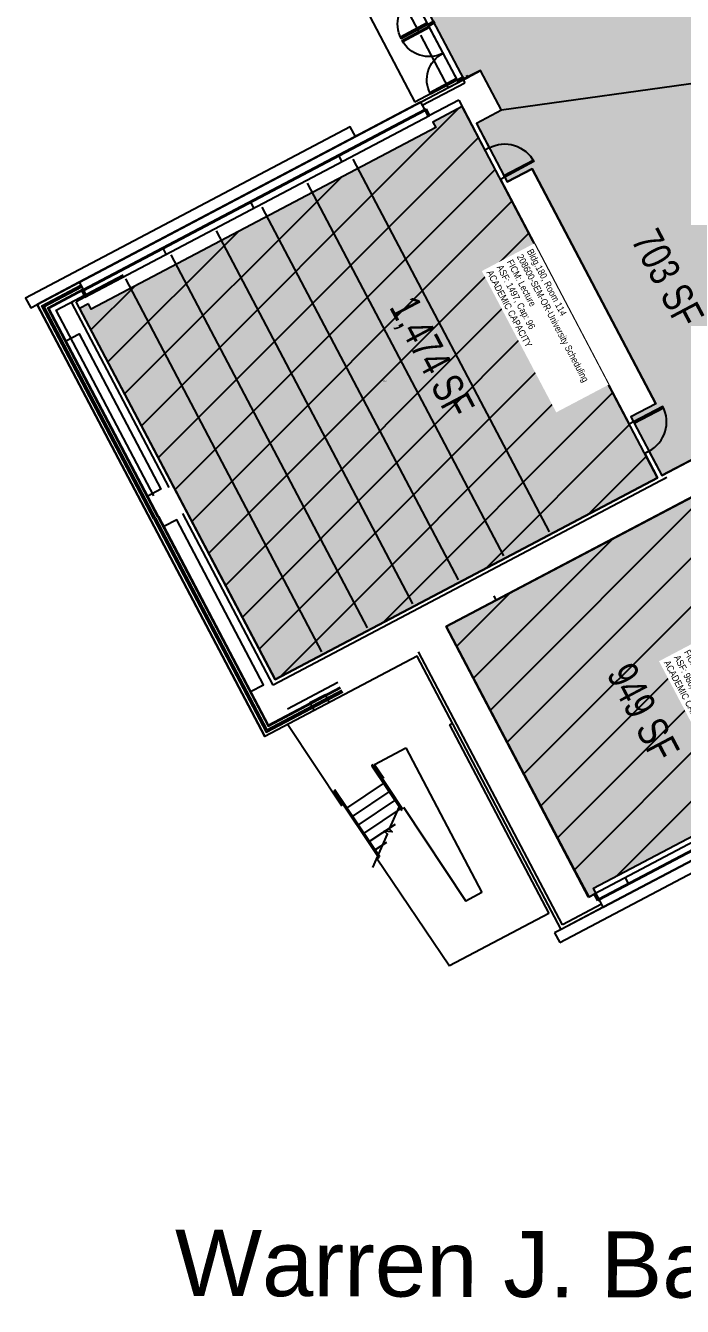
# Model space of a CAD drawing. Header units: inches. Extents: x 69211881 to 69215071, y 27675419 to 27678807.
# Drawn here: x 69211968 to 69212683, y 27675419 to 27676813 of the extents above; entities that cross this region are included whole.
import ezdxf
from ezdxf.enums import TextEntityAlignment as Align

# ---------------------------------------------------------------- set-up
doc = ezdxf.new("R2010")
doc.units = ezdxf.units.IN
doc.header["$LTSCALE"] = 0.25
doc.header["$MEASUREMENT"] = 0
doc.layers.get('0').update_dxf_attribs({"linetype": 'CONTINUOUS'})
for name, color, linetype in [('A-DOOR', 2, 'CONTINUOUS'), ('A-FLOR', 3, 'CONTINUOUS'), ('A-GLAZ', 1, 'CONTINUOUS'), ('A-IDEN-RNUM', 7, 'CONTINUOUS'), ('A-IDEN-SNUM', 4, 'CONTINUOUS'), ('A-IDEN-VNUM', 4, 'CONTINUOUS'), ('A-TTLB', 4, 'CONTINUOUS'), ('A-WALL', 5, 'CONTINUOUS'), ('AREA-ASSIGN', 7, 'CONTINUOUS'), ('AREA-GROSS', 1, 'CONTINUOUS'), ('AREA-TEXT', 3, 'CONTINUOUS'), ('Rooms-Capacity', 4, 'CONTINUOUS'), ('Rooms-Category-Color', 7, 'CONTINUOUS'), ('Rooms-College-Color', 7, 'CONTINUOUS'), ('Rooms-Department-Color', 7, 'CONTINUOUS'), ('Rooms-Division-Color', 7, 'CONTINUOUS'), ('Rooms-Information', 7, 'CONTINUOUS')]:
    doc.layers.add(name, color=color, linetype=linetype)
doc.styles.add('CP_AREA', font='arial.ttf', dxfattribs={"height": 15})
doc.styles.add('CP_ROOMSNUMBER', font='arial.ttf', dxfattribs={"height": 1})
doc.styles.add('CP_ROOMVNUMBER', font='arial.ttf', dxfattribs={"width": 0.85, "height": 0.075})
doc.styles.add('CP_TITLE', font='arial.ttf', dxfattribs={"width": 0.85, "height": 0.125})
pattern_1 = [(45, (0, 0), (-26.516504294, 26.516504294), [])]

# ---------------------------------------------------------------- blocks, each defined once
blk = doc.blocks.new('Z08D36')
at = {"linetype": 'Continuous', "lineweight": -3}
blk.add_lwpolyline([(-18, 0), (-16.25, 0), (-16.25, 36), (-18, 36)], close=True, dxfattribs=at)
blk.add_arc((-18, 0), 36, 0, 90)
blk = doc.blocks.new('Z08DD72')
at = {"linetype": 'Continuous', "lineweight": -3}
for points in [[(-36, 0), (-34.25, 0), (-34.25, 36), (-36, 36)], [(36, 0), (34.25, 0), (34.25, 36), (36, 36)]]:
    blk.add_lwpolyline(points, close=True, dxfattribs=at)
for centre, start, end in [((-36, 0), 0, 90), ((36, 0), 90, 180)]:
    blk.add_arc(centre, 36, start, end)

msp = doc.modelspace()

# ---------------------------------------------------------------- hatches: boundary and pattern name
at = {"layer": 'Rooms-Capacity'}
h = msp.add_hatch(dxfattribs=at)
h.set_pattern_fill('ANSI31', color=256, scale=300, style=0)
h.set_pattern_definition(pattern_1)
h.paths.add_polyline_path([(69212036.4, 27676509.9), (69212026.9, 27676504.8), (69212239.7, 27676101), (69212656.4, 27676320.5), (69212443.5, 27676724.4), (69212411.7, 27676707.6), (69212414.7, 27676701.9), (69212039.5, 27676504.1)])
h = msp.add_hatch(dxfattribs=at)
h.set_pattern_fill('ANSI31', color=256, scale=300, style=0)
h.set_pattern_definition(pattern_1)
h.paths.add_polyline_path([(69212814.1, 27675987), (69212828.2, 27675994.4), (69212813.5, 27676022.3), (69212845.4, 27676039.1), (69212860.1, 27676011.2), (69212952.1, 27676059.7), (69212797, 27676354), (69212426.3, 27676158.7), (69212564.8, 27675895.9), (69212581.4, 27675864.4), (69212589.3, 27675868.6), (69212586.5, 27675873.9), (69212811.3, 27675992.3), (69212814.1, 27675987)])
at = {"layer": 'Rooms-Category-Color', "true_color": 0xadadad}
h = msp.add_hatch(color=253, dxfattribs=at)
edge = h.paths.add_edge_path()
edge.add_line((69212716.1, 27676752.5), (69212486.3, 27676720.5))
edge.add_line((69212486.3, 27676720.5), (69212463.6, 27676763.6))
edge.add_line((69212463.6, 27676763.6), (69212445.4, 27676754.6))
edge.add_line((69212445.4, 27676754.6), (69212348.6, 27676938.3))
edge.add_line((69212348.6, 27676938.3), (69212364.9, 27676947.5))
edge.add_line((69212364.9, 27676947.5), (69212395.7, 27676976.6))
edge.add_line((69212395.7, 27676976.6), (69212391.3, 27676979.2))
edge.add_line((69212391.3, 27676979.2), (69212396, 27676986.9))
edge.add_line((69212396, 27676986.9), (69212437.9, 27677056.2))
edge.add_line((69212437.9, 27677056.2), (69212463.7, 27677040.6))
edge.add_line((69212463.7, 27677040.6), (69212635, 27677202.1))
edge.add_line((69212635, 27677202.1), (69212620.9, 27677228.8))
edge.add_line((69212620.9, 27677228.8), (69212628.9, 27677233))
edge.add_line((69212628.9, 27677233), (69212700.5, 27677270.8))
edge.add_line((69212700.5, 27677270.8), (69212779.2, 27677121.6))
edge.add_line((69212779.2, 27677121.6), (69212974, 27677191.7))
edge.add_line((69212974, 27677191.7), (69212963.5, 27677220.6))
edge.add_line((69212963.5, 27677220.6), (69213031.3, 27677245))
edge.add_line((69213031.3, 27677245), (69213041.7, 27677216))
edge.add_line((69213041.7, 27677216), (69213129, 27677122.5))
edge.add_line((69213129, 27677122.5), (69213097.2, 27677105.7))
edge.add_line((69213097.2, 27677105.7), (69213111.1, 27677079.2))
edge.add_line((69213111.1, 27677079.2), (69213052.8, 27677048.4))
edge.add_line((69213052.8, 27677048.4), (69213014.7, 27677060.2))
edge.add_arc((69213530.7, 27676260.6), 951.6, 122.8372, 148.8751)
msp.add_hatch(color=253, dxfattribs=at).paths.add_polyline_path([(69212716.1, 27676752.5), (69212486.3, 27676720.5), (69212459.1, 27676706.2), (69212492.6, 27676642.5), (69212519.9, 27676656.8), (69212654.6, 27676401), (69212627.4, 27676386.7), (69212661, 27676323), (69212717.7, 27676352.9), (69212732.1, 27676325.7), (69212864.1, 27676395.3), (69212849.8, 27676422.5), (69212876.8, 27676545.2)])
at = {"layer": 'Rooms-Category-Color', "true_color": 0xffff64}
for points in [[(69212036.4, 27676509.9), (69212026.9, 27676504.8), (69212239.7, 27676101), (69212656.4, 27676320.5), (69212443.5, 27676724.4), (69212411.7, 27676707.6), (69212414.7, 27676701.9), (69212039.5, 27676504.1)], [(69212814.1, 27675987), (69212828.2, 27675994.4), (69212813.5, 27676022.3), (69212845.4, 27676039.1), (69212860.1, 27676011.2), (69212952.1, 27676059.7), (69212797, 27676354), (69212426.3, 27676158.7), (69212564.8, 27675895.9), (69212581.4, 27675864.4), (69212589.3, 27675868.6), (69212586.5, 27675873.9), (69212811.3, 27675992.3), (69212814.1, 27675987)]]:
    msp.add_hatch(color=51, dxfattribs=at).paths.add_polyline_path(points)
at = {"layer": 'Rooms-College-Color', "true_color": 0xadadad}
h = msp.add_hatch(color=253, dxfattribs=at)
edge = h.paths.add_edge_path()
edge.add_line((69212716.1, 27676752.5), (69212486.3, 27676720.5))
edge.add_line((69212486.3, 27676720.5), (69212463.6, 27676763.6))
edge.add_line((69212463.6, 27676763.6), (69212445.4, 27676754.6))
edge.add_line((69212445.4, 27676754.6), (69212348.6, 27676938.3))
edge.add_line((69212348.6, 27676938.3), (69212364.9, 27676947.5))
edge.add_line((69212364.9, 27676947.5), (69212395.7, 27676976.6))
edge.add_line((69212395.7, 27676976.6), (69212391.3, 27676979.2))
edge.add_line((69212391.3, 27676979.2), (69212396, 27676986.9))
edge.add_line((69212396, 27676986.9), (69212437.9, 27677056.2))
edge.add_line((69212437.9, 27677056.2), (69212463.7, 27677040.6))
edge.add_line((69212463.7, 27677040.6), (69212635, 27677202.1))
edge.add_line((69212635, 27677202.1), (69212620.9, 27677228.8))
edge.add_line((69212620.9, 27677228.8), (69212628.9, 27677233))
edge.add_line((69212628.9, 27677233), (69212700.5, 27677270.8))
edge.add_line((69212700.5, 27677270.8), (69212779.2, 27677121.6))
edge.add_line((69212779.2, 27677121.6), (69212974, 27677191.7))
edge.add_line((69212974, 27677191.7), (69212963.5, 27677220.6))
edge.add_line((69212963.5, 27677220.6), (69213031.3, 27677245))
edge.add_line((69213031.3, 27677245), (69213041.7, 27677216))
edge.add_line((69213041.7, 27677216), (69213129, 27677122.5))
edge.add_line((69213129, 27677122.5), (69213097.2, 27677105.7))
edge.add_line((69213097.2, 27677105.7), (69213111.1, 27677079.2))
edge.add_line((69213111.1, 27677079.2), (69213052.8, 27677048.4))
edge.add_line((69213052.8, 27677048.4), (69213014.7, 27677060.2))
edge.add_arc((69213530.7, 27676260.6), 951.6, 122.8372, 148.8751)
msp.add_hatch(color=253, dxfattribs=at).paths.add_polyline_path([(69212716.1, 27676752.5), (69212486.3, 27676720.5), (69212459.1, 27676706.2), (69212492.6, 27676642.5), (69212519.9, 27676656.8), (69212654.6, 27676401), (69212627.4, 27676386.7), (69212661, 27676323), (69212717.7, 27676352.9), (69212732.1, 27676325.7), (69212864.1, 27676395.3), (69212849.8, 27676422.5), (69212876.8, 27676545.2)])
at = {"layer": 'Rooms-College-Color', "true_color": 0xffff64}
for points in [[(69212036.4, 27676509.9), (69212026.9, 27676504.8), (69212239.7, 27676101), (69212656.4, 27676320.5), (69212443.5, 27676724.4), (69212411.7, 27676707.6), (69212414.7, 27676701.9), (69212039.5, 27676504.1)], [(69212814.1, 27675987), (69212828.2, 27675994.4), (69212813.5, 27676022.3), (69212845.4, 27676039.1), (69212860.1, 27676011.2), (69212952.1, 27676059.7), (69212797, 27676354), (69212426.3, 27676158.7), (69212564.8, 27675895.9), (69212581.4, 27675864.4), (69212589.3, 27675868.6), (69212586.5, 27675873.9), (69212811.3, 27675992.3), (69212814.1, 27675987)]]:
    msp.add_hatch(color=51, dxfattribs=at).paths.add_polyline_path(points)
at = {"layer": 'Rooms-Department-Color', "true_color": 0xacacac}
h = msp.add_hatch(color=253, dxfattribs=at)
edge = h.paths.add_edge_path()
edge.add_line((69212716.1, 27676752.5), (69212486.3, 27676720.5))
edge.add_line((69212486.3, 27676720.5), (69212463.6, 27676763.6))
edge.add_line((69212463.6, 27676763.6), (69212445.4, 27676754.6))
edge.add_line((69212445.4, 27676754.6), (69212348.6, 27676938.3))
edge.add_line((69212348.6, 27676938.3), (69212364.9, 27676947.5))
edge.add_line((69212364.9, 27676947.5), (69212395.7, 27676976.6))
edge.add_line((69212395.7, 27676976.6), (69212391.3, 27676979.2))
edge.add_line((69212391.3, 27676979.2), (69212396, 27676986.9))
edge.add_line((69212396, 27676986.9), (69212437.9, 27677056.2))
edge.add_line((69212437.9, 27677056.2), (69212463.7, 27677040.6))
edge.add_line((69212463.7, 27677040.6), (69212635, 27677202.1))
edge.add_line((69212635, 27677202.1), (69212620.9, 27677228.8))
edge.add_line((69212620.9, 27677228.8), (69212628.9, 27677233))
edge.add_line((69212628.9, 27677233), (69212700.5, 27677270.8))
edge.add_line((69212700.5, 27677270.8), (69212779.2, 27677121.6))
edge.add_line((69212779.2, 27677121.6), (69212974, 27677191.7))
edge.add_line((69212974, 27677191.7), (69212963.5, 27677220.6))
edge.add_line((69212963.5, 27677220.6), (69213031.3, 27677245))
edge.add_line((69213031.3, 27677245), (69213041.7, 27677216))
edge.add_line((69213041.7, 27677216), (69213129, 27677122.5))
edge.add_line((69213129, 27677122.5), (69213097.2, 27677105.7))
edge.add_line((69213097.2, 27677105.7), (69213111.1, 27677079.2))
edge.add_line((69213111.1, 27677079.2), (69213052.8, 27677048.4))
edge.add_line((69213052.8, 27677048.4), (69213014.7, 27677060.2))
edge.add_arc((69213530.7, 27676260.6), 951.6, 122.8372, 148.8751)
msp.add_hatch(color=253, dxfattribs=at).paths.add_polyline_path([(69212716.1, 27676752.5), (69212486.3, 27676720.5), (69212459.1, 27676706.2), (69212492.6, 27676642.5), (69212519.9, 27676656.8), (69212654.6, 27676401), (69212627.4, 27676386.7), (69212661, 27676323), (69212717.7, 27676352.9), (69212732.1, 27676325.7), (69212864.1, 27676395.3), (69212849.8, 27676422.5), (69212876.8, 27676545.2)])
at = {"layer": 'Rooms-Department-Color', "true_color": 0x003fff}
for points in [[(69212036.4, 27676509.9), (69212026.9, 27676504.8), (69212239.7, 27676101), (69212656.4, 27676320.5), (69212443.5, 27676724.4), (69212411.7, 27676707.6), (69212414.7, 27676701.9), (69212039.5, 27676504.1)], [(69212814.1, 27675987), (69212828.2, 27675994.4), (69212813.5, 27676022.3), (69212845.4, 27676039.1), (69212860.1, 27676011.2), (69212952.1, 27676059.7), (69212797, 27676354), (69212426.3, 27676158.7), (69212564.8, 27675895.9), (69212581.4, 27675864.4), (69212589.3, 27675868.6), (69212586.5, 27675873.9), (69212811.3, 27675992.3), (69212814.1, 27675987)]]:
    msp.add_hatch(color=160, dxfattribs=at).paths.add_polyline_path(points)
at = {"layer": 'Rooms-Division-Color', "true_color": 0xadadad}
h = msp.add_hatch(color=253, dxfattribs=at)
edge = h.paths.add_edge_path()
edge.add_line((69212716.1, 27676752.5), (69212486.3, 27676720.5))
edge.add_line((69212486.3, 27676720.5), (69212463.6, 27676763.6))
edge.add_line((69212463.6, 27676763.6), (69212445.4, 27676754.6))
edge.add_line((69212445.4, 27676754.6), (69212348.6, 27676938.3))
edge.add_line((69212348.6, 27676938.3), (69212364.9, 27676947.5))
edge.add_line((69212364.9, 27676947.5), (69212395.7, 27676976.6))
edge.add_line((69212395.7, 27676976.6), (69212391.3, 27676979.2))
edge.add_line((69212391.3, 27676979.2), (69212396, 27676986.9))
edge.add_line((69212396, 27676986.9), (69212437.9, 27677056.2))
edge.add_line((69212437.9, 27677056.2), (69212463.7, 27677040.6))
edge.add_line((69212463.7, 27677040.6), (69212635, 27677202.1))
edge.add_line((69212635, 27677202.1), (69212620.9, 27677228.8))
edge.add_line((69212620.9, 27677228.8), (69212628.9, 27677233))
edge.add_line((69212628.9, 27677233), (69212700.5, 27677270.8))
edge.add_line((69212700.5, 27677270.8), (69212779.2, 27677121.6))
edge.add_line((69212779.2, 27677121.6), (69212974, 27677191.7))
edge.add_line((69212974, 27677191.7), (69212963.5, 27677220.6))
edge.add_line((69212963.5, 27677220.6), (69213031.3, 27677245))
edge.add_line((69213031.3, 27677245), (69213041.7, 27677216))
edge.add_line((69213041.7, 27677216), (69213129, 27677122.5))
edge.add_line((69213129, 27677122.5), (69213097.2, 27677105.7))
edge.add_line((69213097.2, 27677105.7), (69213111.1, 27677079.2))
edge.add_line((69213111.1, 27677079.2), (69213052.8, 27677048.4))
edge.add_line((69213052.8, 27677048.4), (69213014.7, 27677060.2))
edge.add_arc((69213530.7, 27676260.6), 951.6, 122.8372, 148.8751)
msp.add_hatch(color=253, dxfattribs=at).paths.add_polyline_path([(69212716.1, 27676752.5), (69212486.3, 27676720.5), (69212459.1, 27676706.2), (69212492.6, 27676642.5), (69212519.9, 27676656.8), (69212654.6, 27676401), (69212627.4, 27676386.7), (69212661, 27676323), (69212717.7, 27676352.9), (69212732.1, 27676325.7), (69212864.1, 27676395.3), (69212849.8, 27676422.5), (69212876.8, 27676545.2)])
at = {"layer": 'Rooms-Division-Color', "true_color": 0x003fff}
for points in [[(69212036.4, 27676509.9), (69212026.9, 27676504.8), (69212239.7, 27676101), (69212656.4, 27676320.5), (69212443.5, 27676724.4), (69212411.7, 27676707.6), (69212414.7, 27676701.9), (69212039.5, 27676504.1)], [(69212814.1, 27675987), (69212828.2, 27675994.4), (69212813.5, 27676022.3), (69212845.4, 27676039.1), (69212860.1, 27676011.2), (69212952.1, 27676059.7), (69212797, 27676354), (69212426.3, 27676158.7), (69212564.8, 27675895.9), (69212581.4, 27675864.4), (69212589.3, 27675868.6), (69212586.5, 27675873.9), (69212811.3, 27675992.3), (69212814.1, 27675987)]]:
    msp.add_hatch(color=160, dxfattribs=at).paths.add_polyline_path(points)

# ---------------------------------------------------------------- linework, layer by layer
at = {"layer": 'A-FLOR'}
for p, q in [((69212298.1, 27676907.7), (69212392.1, 27676729.2)), ((69212365.8, 27676863.7), (69212395.7, 27676807)), ((69212398.3, 27676802.1), (69212428.4, 27676745)), ((69212428.3, 27676748.4), (69212392.1, 27676729.4)), ((69212324.4, 27676667.4), (69212538.2, 27676261.7)), ((69212274.8, 27676641.3), (69212488.6, 27676235.6)), ((69212225.3, 27676615.2), (69212439.1, 27676209.5)), ((69212175.7, 27676589.1), (69212389.6, 27676183.3)), ((69212126.2, 27676563), (69212340, 27676157.2)), ((69212076.7, 27676536.9), (69212290.5, 27676131.1)), ((69212666.4, 27676320.7), (69212237.8, 27676094.9)), ((69212253.8, 27676052.2), (69212312.6, 27675963.4)), ((69212429.9, 27676051.7), (69212433, 27676053.4)), ((69212429.9, 27676051.7), (69212538.1, 27675846.5)), ((69212348, 27676008.6), (69212382.2, 27676026.6)), ((69212382.2, 27676026.6), (69212465.1, 27675869.1)), ((69212345.3, 27676007.6), (69212346.2, 27676008.1)), ((69212345.3, 27676007.2), (69212377.9, 27675958.5)), ((69212346.5, 27676008.1), (69212378.6, 27675960.1)), ((69212348, 27676008.6), (69212358.1, 27675993.5)), ((69212357.6, 27675987.8), (69212318.6, 27675961.7)), ((69212304.1, 27675979.7), (69212353, 27675906.7)), ((69212305, 27675980.6), (69212304.2, 27675980)), ((69212305.4, 27675980.5), (69212353.7, 27675908.3)), ((69212363.8, 27675978.7), (69212324.7, 27675952.6)), ((69212369.9, 27675969.5), (69212330.9, 27675943.3)), ((69212376.1, 27675960.3), (69212337, 27675934.2)), ((69212379.6, 27675962.2), (69212447.5, 27675859.8)), ((69212549.8, 27675814.7), (69212833.2, 27675964)), ((69212370.6, 27675943.4), (69212343.1, 27675925)), ((69212349.2, 27675916), (69212361.4, 27675924.1)), ((69212350.4, 27675906.9), (69212429.7, 27675789.4)), ((69212465.1, 27675869.1), (69212447.5, 27675859.8)), ((69212538.1, 27675846.5), (69212429.8, 27675789.4)), ((69212551.3, 27675829), (69212544.2, 27675825.3)), ((69212544.2, 27675825.3), (69212549.8, 27675814.7))]:
    msp.add_line(p, q, dxfattribs=at)
for points in [[(69212327.3, 27676691.8), (69212321.7, 27676702.5), (69211968, 27676516.1), (69211973.6, 27676505.5), (69211980.7, 27676509.2)], [(69212374.9, 27675962.8), (69212364.2, 27675938.4), (69212367.4, 27675935.4), (69212358.6, 27675936), (69212361.8, 27675933), (69212361.8, 27675932.8)], [(69212361.8, 27675932.8), (69212345.9, 27675896.6)]]:
    msp.add_lwpolyline(points, dxfattribs=at)
for centre, start, end in [((69212345.5, 27676007.4, 0), 123.7873, 213.7873), ((69212346.3, 27676007.9, 0), 33.7873, 123.7873), ((69212304.3, 27675979.8, 0), 123.7873, 213.7873), ((69212305.2, 27675980.4, 0), 33.7873, 123.7873)]:
    msp.add_arc(centre, 0.25, start, end, dxfattribs=at)
at = {"layer": 'A-GLAZ'}
for p, q in [((69212438.3, 27676753.1), (69212407.6, 27676811.4)), ((69212439.4, 27676750.9), (69212449.6, 27676756.3)), ((69212449.6, 27676756.3), (69212448.5, 27676758.5)), ((69212026.4, 27676533.3), (69212398.3, 27676729.2)), ((69212398.3, 27676729.2), (69212026.4, 27676533.3)), ((69212030.6, 27676525.3), (69212402.5, 27676721.3)), ((69212031, 27676524.4), (69212402.9, 27676720.4)), ((69212402.5, 27676721.3), (69212406.3, 27676714)), ((69212032.6, 27676517.1), (69212408.1, 27676714.9)), ((69212308.5, 27676671.8), (69212312.4, 27676664.5)), ((69212216.8, 27676614.1), (69212213, 27676621.4)), ((69212121.3, 27676563.8), (69212117.4, 27676571.1)), ((69212030.6, 27676525.3), (69212034.4, 27676518)), ((69212814.2, 27675987), (69212587.4, 27675867.5)), ((69212815.8, 27675979.7), (69212592.5, 27675862)), ((69212816.2, 27675978.8), (69212593, 27675861.1)), ((69212820.4, 27675970.8), (69212597.2, 27675853.2)), ((69212597.2, 27675853.2), (69212820.4, 27675970.8)), ((69212625.1, 27675878.1), (69212621.3, 27675885.4)), ((69212593, 27675861.1), (69212589.1, 27675868.4))]:
    msp.add_line(p, q, dxfattribs=at)
for points in [[(69212412.4, 27676817.3), (69212413.5, 27676815.1), (69212407.3, 27676811.9), (69212406.2, 27676814.1)], [(69212444.2, 27676756.9), (69212445.4, 27676754.6), (69212439.2, 27676751.4), (69212438.1, 27676753.6)]]:
    msp.add_lwpolyline(points, close=True, dxfattribs=at)
for points in [[(69212107.6, 27676301), (69212001.3, 27676502.8), (69212074.3, 27676541.3)], [(69212109.5, 27676276.6), (69211988.1, 27676506.9), (69212028.9, 27676528.4)], [(69212112.1, 27676278), (69211992.2, 27676505.6), (69212030.3, 27676525.7)], [(69212112.8, 27676278.3), (69211993.2, 27676505.3), (69212030.7, 27676525.1)], [(69212124.5, 27676309.9), (69212018.1, 27676511.8), (69212031.6, 27676518.9)], [(69212109.5, 27676276.6), (69212230.8, 27676046.3), (69212312.5, 27676089.3)], [(69212112.1, 27676278), (69212232.1, 27676050.3), (69212311.1, 27676092)], [(69212112.8, 27676278.3), (69212232.4, 27676051.4), (69212310.7, 27676092.6)], [(69212237.8, 27676094.9), (69212139.4, 27676281.6)], [(69212253.3, 27676069.2), (69212308, 27676098)]]:
    msp.add_lwpolyline(points, dxfattribs=at)
at = {"layer": 'A-WALL'}
for p, q in [((69212444.8, 27676753.7), (69212463.6, 27676763.6)), ((69212463.6, 27676763.6), (69212454.9, 27676759.1)), ((69212486.3, 27676720.5), (69212463.6, 27676763.6)), ((69212398.3, 27676729.2), (69212444.8, 27676753.7)), ((69212399.9, 27676726), (69212446.4, 27676750.5)), ((69212444.8, 27676753.7), (69212446.4, 27676750.5)), ((69212398.3, 27676729.2), (69212402.5, 27676721.3)), ((69212402.5, 27676721.3), (69212404.2, 27676722.2)), ((69212404.2, 27676722.2), (69212408.1, 27676714.9)), ((69212439.8, 27676731.6), (69212408.1, 27676714.9)), ((69212439.8, 27676731.6), (69212468.4, 27676677.2)), ((69212486.3, 27676720.5), (69212459.1, 27676706.2)), ((69212459.1, 27676706.2), (69212473.1, 27676679.6)), ((69212473.1, 27676679.6), (69212468.4, 27676677.2)), ((69212519.9, 27676656.8), (69212492.6, 27676642.5)), ((69212654.6, 27676401), (69212519.9, 27676656.8)), ((69212489.9, 27676647.8), (69212485.2, 27676645.3)), ((69212485.2, 27676645.3), (69212625.6, 27676378.9)), ((69212489.9, 27676647.8), (69212492.6, 27676642.5)), ((69212026.4, 27676533.3), (69212030.6, 27676525.3)), ((69212028.8, 27676524.4), (69212030.6, 27676525.3)), ((69212032.6, 27676517.1), (69212023.1, 27676512)), ((69212239.7, 27676101), (69212023.1, 27676512)), ((69212028.8, 27676524.4), (69212032.6, 27676517.1)), ((69212654.6, 27676401), (69212627.4, 27676386.7)), ((69212627.4, 27676386.7), (69212630.2, 27676381.4)), ((69212630.2, 27676381.4), (69212625.6, 27676378.9)), ((69212647, 27676349.5), (69212642.4, 27676347.1)), ((69212642.4, 27676347.1), (69212656.4, 27676320.5)), ((69212647, 27676349.5), (69212661, 27676323)), ((69212717.7, 27676352.9), (69212661, 27676323)), ((69212656.4, 27676320.5), (69212239.7, 27676101)), ((69212426.3, 27676158.6), (69212739.8, 27676323.8)), ((69212666.4, 27676320.7), (69212663.1, 27676319)), ((69212480.7, 27676187.3), (69212478.3, 27676191.9)), ((69212581.3, 27675864.3), (69212426.3, 27676158.6)), ((69212394.6, 27676126.4), (69212228.5, 27676038.9)), ((69212551.3, 27675829), (69212394.6, 27676126.4)), ((69212552.8, 27675833.9), (69212396.1, 27676131.3)), ((69212595.5, 27675856.4), (69212552.8, 27675833.9)), ((69212581.3, 27675864.3), (69212587.4, 27675867.5)), ((69212591.2, 27675860.2), (69212587.4, 27675867.5)), ((69212593, 27675861.1), (69212591.2, 27675860.2)), ((69212597.2, 27675853.2), (69212593, 27675861.1)), ((69212597.2, 27675853.2), (69212551.3, 27675829))]:
    msp.add_line(p, q, dxfattribs=at)
for points in [[(69212026.4, 27676533.3), (69211980.7, 27676509.2), (69212228.5, 27676038.9)], [(69212107.8, 27676275.7), (69211985.6, 27676507.7), (69212028.1, 27676530)], [(69212107.8, 27676275.7), (69212230, 27676043.8), (69212313.4, 27676087.7)], [(69212299.1, 27676076), (69212294.7, 27676084.4), (69212277.8, 27676075.6), (69212282.3, 27676067.2)]]:
    msp.add_lwpolyline(points, dxfattribs=at)
for points in [[(69212012, 27676469.6), (69212026.2, 27676477.1), (69212115.2, 27676308.2), (69212101, 27676300.7)], [(69212213.1, 27676087.9), (69212227.3, 27676095.4), (69212132.7, 27676274.8), (69212118.6, 27676267.4)]]:
    msp.add_lwpolyline(points, close=True, dxfattribs=at)
at = {"layer": 'AREA-ASSIGN'}
msp.add_lwpolyline([(69213014.7, 27677060.2, 0.114103), (69212716.1, 27676752.5), (69212486.3, 27676720.5), (69212463.6, 27676763.6), (69212445.4, 27676754.6), (69212348.6, 27676938.3)], format="xyb", dxfattribs=at)
for points in [[(69212716.1, 27676752.5), (69212486.3, 27676720.5), (69212459.1, 27676706.2), (69212492.6, 27676642.5), (69212519.9, 27676656.8), (69212654.6, 27676401), (69212627.4, 27676386.7), (69212661, 27676323), (69212717.7, 27676352.9), (69212732.1, 27676325.7), (69212864.1, 27676395.3), (69212849.8, 27676422.5), (69212876.8, 27676545.2)], [(69212036.4, 27676509.9), (69212026.9, 27676504.8), (69212239.7, 27676101), (69212239.7, 27676101), (69212239.7, 27676101), (69212239.7, 27676101), (69212239.7, 27676101), (69212239.7, 27676101), (69212239.7, 27676101), (69212239.7, 27676101), (69212239.7, 27676101), (69212656.4, 27676320.5), (69212656.4, 27676320.5), (69212656.4, 27676320.5), (69212443.5, 27676724.4), (69212411.7, 27676707.6), (69212414.7, 27676701.9), (69212039.5, 27676504.1), (69212036.4, 27676509.9)], [(69212814.1, 27675987), (69212828.2, 27675994.4), (69212813.5, 27676022.3), (69212845.4, 27676039.1), (69212860.1, 27676011.2), (69212952.1, 27676059.7), (69212797, 27676354), (69212426.3, 27676158.7), (69212564.8, 27675895.9), (69212581.4, 27675864.4), (69212589.3, 27675868.6), (69212586.5, 27675873.9), (69212811.3, 27675992.3), (69212814.1, 27675987)]]:
    msp.add_lwpolyline(points, close=True, dxfattribs=at)
at = {"layer": 'AREA-GROSS'}
msp.add_lwpolyline([(69214175.1, 27677018.8), (69213593, 27676809.3), (69213614.1, 27676750.6), (69213763.2, 27676467.6), (69212551.3, 27675829), (69212394.6, 27676126.4), (69212228.5, 27676038.9), (69211980.7, 27676509.2), (69212439.5, 27676750.9), (69212341.5, 27676936.8)], dxfattribs=at)

# ---------------------------------------------------------------- block references
at = {"layer": 'A-DOOR'}
for p, xscale, yscale, zscale, rotation in [((69212390.8, 27676843.2), -0.9149919099742564, 0.9149919099742457, 0.9149919099742498, 117.7872589531182), ((69212422.7, 27676782.7), -0.9149919099742576, 0.9149919099742404, 0.9149919099742444, 117.7872589531179)]:
    msp.add_blockref('Z08DD72', p, dxfattribs=dict(at, xscale=xscale, yscale=yscale, zscale=zscale, rotation=rotation))
at = {"layer": 'A-DOOR', "xscale": -1, "rotation": 297.7873381720914}
msp.add_blockref('Z08D36', (69212481.5, 27676663.7), dxfattribs=at)
at = {"layer": 'A-DOOR', "rotation": 297.787179715334}
msp.add_blockref('Z08D36', (69212638.6, 27676365.5), dxfattribs=at)

# ---------------------------------------------------------------- texts
at = {"layer": 'A-IDEN-RNUM', "style": 'CP_ROOMSNUMBER'}
msp.add_text('0114-00', height=1, rotation=359.7873, dxfattribs=at).set_placement((69212357.5, 27676425.9), align=Align.MIDDLE)
at = {"layer": 'A-IDEN-SNUM', "style": 'CP_ROOMSNUMBER'}
msp.add_text('1800011400', height=1, rotation=359.7873, dxfattribs=at).set_placement((69212357.5, 27676425.9), align=Align.MIDDLE)
at = {"layer": 'A-IDEN-VNUM', "style": 'CP_ROOMVNUMBER', "width": 0.85}
for s, p in [('114', (69212516, 27676512.2)), ('113', (69212708.5, 27676088.6))]:
    msp.add_text(s, height=52, rotation=297.7873, dxfattribs=at).set_placement(p, align=Align.MIDDLE)
at = {"layer": 'A-TTLB', "style": 'CP_TITLE'}
msp.add_text('Warren J. Baker Center for Science and Mathematics 1800 Floor1', height=72, rotation=359.7873, dxfattribs=at).set_placement((69212130.5, 27675430.4))
at = {"layer": 'AREA-TEXT', "style": 'CP_AREA', "width": 0.75}
for s, p in [('703 SF', (69212667.6, 27676537.8)), ('1,474 SF', (69212410.9, 27676452)), ('949 SF', (69212640.9, 27676065.5))]:
    msp.add_text(s, height=33, rotation=297.7873, dxfattribs=at).set_placement(p, align=Align.MIDDLE_CENTER)

# ---------------------------------------------------------------- next in the draw order: texts
at = {"layer": 'Rooms-Information', "char_height": 7.4286, "width": 166.4, "attachment_point": 7, "rotation": 297.7873, "style": 'CP_ROOMVNUMBER', "bg_fill": 3, "box_fill_scale": 1.5, "bg_fill_color": 256, "bg_fill_true_color": 13158600, "bg_fill_transparency": 0}
for s, insert in [('Bldg.180, Room 114^M^J208600-SEM-OR-University Scheduling^M^JFICM: Lecture^M^JASF: 1497, Cap: 96^M^JACADEMIC CAPACITY', (69212469.9, 27676543.9)), ('Bldg.180, Room 113^M^J208600-SEM-OR-University Scheduling^M^JFICM: Lecture^M^JASF: 986, Cap: 48^M^JACADEMIC CAPACITY', (69212662.9, 27676119.3))]:
    msp.add_mtext(s, dxfattribs=dict(at, insert=insert))

doc.saveas('drawing.dxf')
